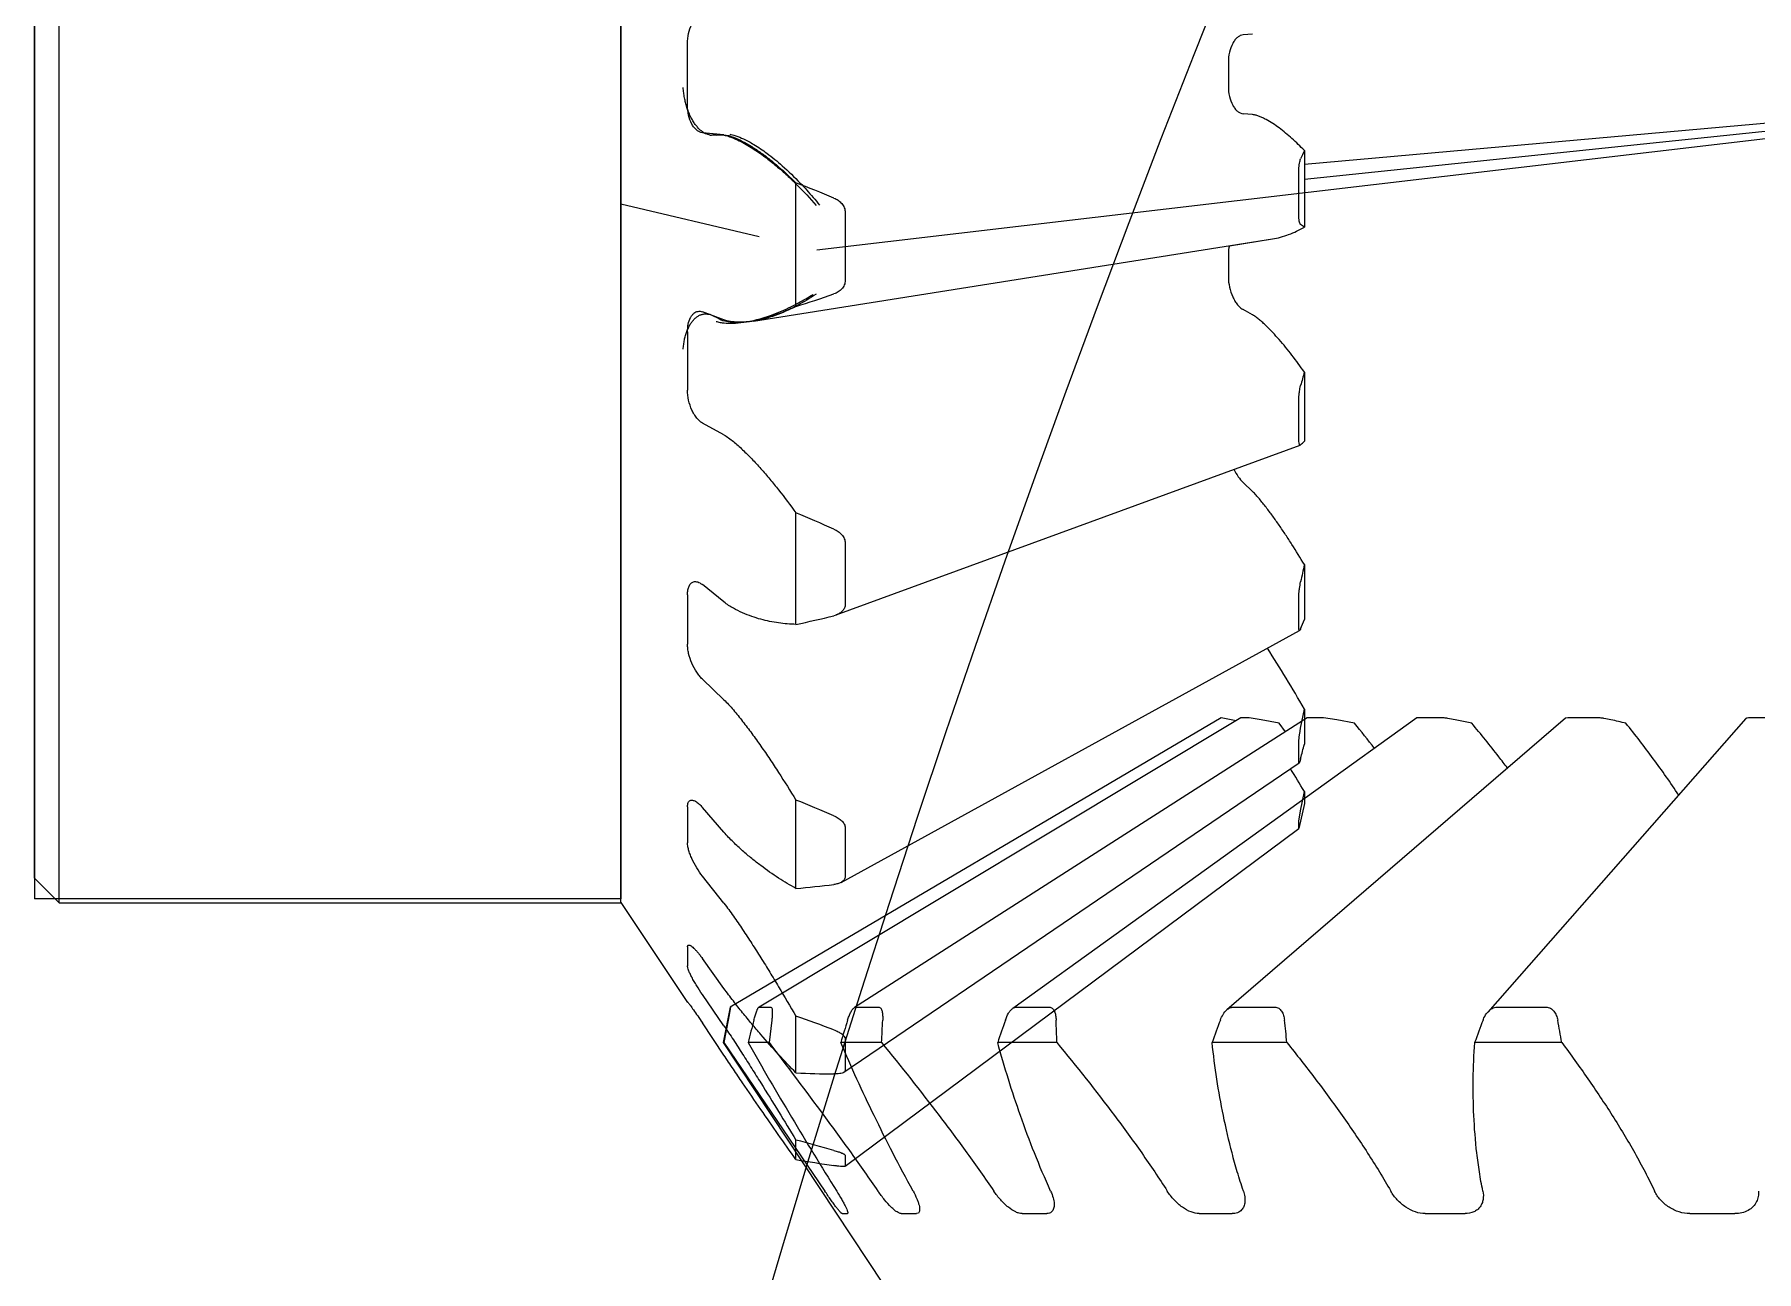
# Model space of a CAD drawing. Header units: inches. Extents: x -164 to 250, y -285 to 80.
# Drawn here: x 110.124 to 111.761, y 33.261 to 34.436 of the extents above; entities that cross this region are included whole.
import ezdxf

# ---------------------------------------------------------------- set-up
doc = ezdxf.new("R2010")
doc.units = ezdxf.units.IN
doc.header["$MEASUREMENT"] = 0
for name, color, linetype in [('LAY0001', 7, 'Continuous'), ('LAYER_CURVE', 7, 'Continuous'), ('LAYER_CUT_FEAT', 7, 'Continuous'), ('LAYER_FEATURE', 7, 'Continuous')]:
    doc.layers.add(name, color=color, linetype=linetype)

msp = doc.modelspace()

# ---------------------------------------------------------------- linework, layer by layer
at = {"color": 7, "linetype": 'Continuous'}
for p, q in [((110.74476, 34.36935), (110.74476, 34.42758)), ((111.28193, 34.43677), (111.27291, 34.43594)), ((111.25884, 34.40983), (111.25884, 34.3871)), ((111.28193, 34.36016), (111.27291, 34.36099)), ((110.77937, 34.34105), (110.75891, 34.34294)), ((111.25884, 34.22749), (111.25884, 34.20587)), ((111.25978, 34.23555), (111.30072, 34.24202)), ((110.77937, 34.16506), (110.75891, 34.17273)), ((111.28193, 34.16988), (111.27291, 34.17484)), ((110.74476, 34.15379), (110.74476, 34.0984)), ((110.77937, 34.05585), (110.75891, 34.06711)), ((110.88608, 33.88467), (111.32722, 34.04618)), ((111.28193, 34.00197), (111.27291, 34.01059)), ((110.74476, 33.90395), (110.74476, 33.85683)), ((110.77937, 33.89708), (110.75891, 33.91356)), ((110.89073, 33.63058), (111.32651, 33.86983)), ((110.77937, 33.80419), (110.75891, 33.82371)), ((111.25194, 33.78697), (110.78535, 33.51198)), ((111.27077, 33.78696), (110.81283, 33.51203)), ((111.33368, 33.7869), (110.90335, 33.51153)), ((111.43802, 33.78679), (111.05389, 33.51081)), ((111.57914, 33.7866), (111.25753, 33.50954)), ((111.75078, 33.78626), (111.50536, 33.5073)), ((111.31314, 33.77377), (111.30699, 33.78182)), ((110.8934, 33.45021), (111.3261, 33.74413)), ((110.74476, 33.70251), (110.74476, 33.66828)), ((110.77937, 33.67819), (110.75891, 33.70186)), ((110.89472, 33.36085), (111.32592, 33.68165)), ((110.77937, 33.61069), (110.75891, 33.63658)), ((110.74476, 33.5692), (110.74476, 33.5512)), ((110.77937, 33.5298), (110.75891, 33.55834)), ((110.77937, 33.49431), (110.75891, 33.52402)), ((110.74476, 33.51706), (110.74477, 33.51708)), ((110.74476, 33.51706), (110.74476, 33.51658)), ((110.74477, 33.51708), (110.74533, 33.51647)), ((110.78535, 33.51198), (110.77855, 33.47839)), ((110.78559, 33.51197), (110.78342, 33.49968)), ((110.78535, 33.51198), (110.78559, 33.51197)), ((110.81257, 33.51188), (110.81286, 33.51197)), ((110.81286, 33.51197), (110.82404, 33.51197)), ((110.90335, 33.51153), (110.90467, 33.51197)), ((110.90467, 33.51197), (110.92653, 33.51197)), ((111.05699, 33.51197), (111.08859, 33.51197)), ((111.26317, 33.51197), (111.30313, 33.51197)), ((111.51421, 33.51197), (111.56077, 33.51197)), ((110.77937, 33.46644), (110.75891, 33.49707)), ((110.78342, 33.49968), (110.7793, 33.47839)), ((110.82485, 33.49968), (110.82224, 33.47839)), ((110.77855, 33.47839), (111.00382, 33.13862)), ((110.7793, 33.47839), (110.77855, 33.47839)), ((110.7793, 33.47839), (110.87524, 33.33727)), ((110.82224, 33.47839), (110.80236, 33.47839)), ((110.9293, 33.47839), (110.89041, 33.47839)), ((111.0958, 33.47839), (111.03961, 33.47839)), ((111.31446, 33.47839), (111.24342, 33.47839)), ((111.57574, 33.47839), (111.49295, 33.47839)), ((110.89179, 33.31578), (110.89669, 33.31578)), ((110.89692, 33.31586), (110.89669, 33.31578)), ((110.94797, 33.31578), (110.96246, 33.31578)), ((110.96419, 33.31635), (110.96246, 33.31578)), ((111.06277, 33.31578), (111.08622, 33.31578)), ((111.23119, 33.31578), (111.26257, 33.31578)), ((111.44585, 33.31578), (111.48379, 33.31578)), ((111.69738, 33.31578), (111.74022, 33.31578))]:
    msp.add_line(p, q, dxfattribs=at)
msp.add_circle((124.25513, 29.28373), 14)
for centre, radius, start, end in [((109.8109, 32.50416), 2.02249, 38.31052, 39.17738), ((116.68336, 31.98694), 6.06717, 165.562015, 165.769528), ((114.43908, 32.40207), 3.7083, 162.78332, 163.12737), ((106.43137, 33.69876), 4.50332, 357.19515, 357.46632), ((113.69108, 32.57757), 2.80032, 160.77446, 161.23514), ((108.2194, 33.3986), 2.87751, 1.58892, 2.01305), ((113.43838, 32.68527), 2.33386, 159.57658, 160.1333), ((109.09613, 33.24928), 2.23014, 5.89656, 6.44672), ((113.42626, 32.7686), 2.05949, 159.20757, 159.83981), ((109.67809, 33.14762), 1.92626, 9.88771, 10.53116), ((114.00354, 35.29255), 3.6795, 209.54095, 212.09995)]:
    msp.add_arc(centre, radius, start, end, dxfattribs=at)
for points, knots in [([(110.74476, 34.42758), (110.74476, 34.43086), (110.74543, 34.43714), (110.74794, 34.4444), (110.75089, 34.44903), (110.75333, 34.45162), (110.75601, 34.45336), (110.75797, 34.45391), (110.75891, 34.45399)], [0, 0, 0, 0, 0.3050809, 0.583392, 0.7056644, 0.8147802, 0.9117238, 1, 1, 1, 1]), ([(111.27291, 34.43594), (111.27197, 34.43585), (111.27003, 34.43532), (111.26737, 34.4336), (111.26495, 34.43105), (111.26201, 34.42647), (111.25951, 34.4193), (111.25884, 34.41308), (111.25884, 34.40983)], [0, 0, 0, 0, 0.0884545, 0.1854835, 0.2945615, 0.4166936, 0.694673, 1, 1, 1, 1]), ([(111.25884, 34.3871), (111.25884, 34.38385), (111.25951, 34.37763), (111.26201, 34.37046), (111.26495, 34.36588), (111.26737, 34.36333), (111.27003, 34.36161), (111.27197, 34.36108), (111.27291, 34.36099)], [0, 0, 0, 0, 0.3053244, 0.5833038, 0.7054367, 0.8145156, 0.9115452, 1, 1, 1, 1]), ([(110.75891, 34.34294), (110.75797, 34.34302), (110.75601, 34.34357), (110.75333, 34.34531), (110.75089, 34.3479), (110.74794, 34.35253), (110.74543, 34.35979), (110.74476, 34.36607), (110.74476, 34.36935)], [0, 0, 0, 0, 0.0882759, 0.1852189, 0.2943338, 0.4166055, 0.6949161, 1, 1, 1, 1]), ([(111.25975, 34.23558), (111.2596, 34.23495), (111.25905, 34.23229), (111.25884, 34.22956), (111.25884, 34.22749)], [0, 0, 0, 0, 0.2374407, 1, 1, 1, 1]), ([(111.25884, 34.20587), (111.25884, 34.20264), (111.25961, 34.19616), (111.26212, 34.18851), (111.26499, 34.18304), (111.26739, 34.17958), (111.26999, 34.1768), (111.27193, 34.17538), (111.27291, 34.17484)], [0, 0, 0, 0, 0.2740191, 0.5491044, 0.6783313, 0.7977811, 0.905304, 1, 1, 1, 1]), ([(110.74476, 34.15379), (110.74476, 34.15626), (110.74516, 34.16087), (110.74686, 34.16622), (110.74893, 34.16955), (110.75068, 34.1714), (110.75265, 34.17269), (110.75411, 34.17312), (110.75483, 34.17322)], [0, 0, 0, 0, 0.3139228, 0.5856755, 0.703532, 0.8099352, 0.9073684, 1, 1, 1, 1]), ([(110.75483, 34.17322), (110.7555, 34.17332), (110.7569, 34.17333), (110.75825, 34.17298), (110.75891, 34.17273)], [0, 0, 0, 0, 0.4872245, 1, 1, 1, 1]), ([(110.75891, 34.06711), (110.75793, 34.06765), (110.75597, 34.06908), (110.75335, 34.07189), (110.75094, 34.07539), (110.74805, 34.08092), (110.74554, 34.08863), (110.74476, 34.09516), (110.74476, 34.0984)], [0, 0, 0, 0, 0.0947082, 0.2023414, 0.3219751, 0.4514086, 0.7266812, 1, 1, 1, 1]), ([(111.26417, 34.02309), (111.26536, 34.02065), (111.26793, 34.01622), (111.27118, 34.01224), (111.27291, 34.01059)], [0, 0, 0, 0, 0.5319063, 1, 1, 1, 1]), ([(110.74476, 33.90395), (110.74476, 33.90546), (110.74496, 33.90826), (110.74601, 33.912), (110.74757, 33.91442), (110.74915, 33.91566), (110.75001, 33.91604), (110.75045, 33.91618)], [0, 0, 0, 0, 0.3164288, 0.5836706, 0.8050869, 0.9042073, 1, 1, 1, 1]), ([(110.75045, 33.91618), (110.75107, 33.91637), (110.75244, 33.91653), (110.75458, 33.91613), (110.75679, 33.91512), (110.7582, 33.91413), (110.75891, 33.91356)], [0, 0, 0, 0, 0.2108558, 0.4412824, 0.7025416, 1, 1, 1, 1]), ([(110.75891, 33.82371), (110.75793, 33.82465), (110.75601, 33.82677), (110.75244, 33.83171), (110.74868, 33.83882), (110.7461, 33.84646), (110.74497, 33.85254), (110.74476, 33.85545), (110.74476, 33.85683)], [0, 0, 0, 0, 0.1104629, 0.2323733, 0.4968259, 0.7629256, 0.886839, 1, 1, 1, 1]), ([(111.52413, 33.73921), (111.52139, 33.74281), (111.51032, 33.75719), (111.49893, 33.77132), (111.49024, 33.78182)], [0, 0, 0, 0, 0.2495491, 1, 1, 1, 1]), ([(111.68685, 33.71358), (111.67917, 33.72532), (111.66291, 33.74843), (111.6456, 33.77075), (111.63669, 33.78182)], [0, 0, 0, 0, 0.4968515, 1, 1, 1, 1]), ([(110.74476, 33.70251), (110.74476, 33.70323), (110.74484, 33.70457), (110.7453, 33.70636), (110.7461, 33.70773), (110.74689, 33.70832), (110.7473, 33.7085)], [0, 0, 0, 0, 0.3176373, 0.5823623, 0.8031543, 1, 1, 1, 1]), ([(110.7473, 33.7085), (110.74763, 33.70864), (110.74839, 33.70883), (110.74964, 33.70874), (110.751, 33.70833), (110.75308, 33.7073), (110.75584, 33.70518), (110.75786, 33.70307), (110.75891, 33.70186)], [0, 0, 0, 0, 0.0775827, 0.1637321, 0.2631562, 0.3783462, 0.6581737, 1, 1, 1, 1]), ([(110.75891, 33.63658), (110.75695, 33.63907), (110.75331, 33.64443), (110.74955, 33.65154), (110.74716, 33.65733), (110.74584, 33.66134), (110.745, 33.66496), (110.74476, 33.66724), (110.74476, 33.66828)], [0, 0, 0, 0, 0.2707536, 0.5514719, 0.683865, 0.8050379, 0.9113076, 1, 1, 1, 1]), ([(110.74476, 33.5692), (110.74476, 33.5694), (110.74478, 33.56978), (110.7449, 33.57028), (110.74512, 33.57067), (110.74533, 33.57085), (110.74544, 33.57091)], [0, 0, 0, 0, 0.3177936, 0.5811232, 0.8015421, 1, 1, 1, 1]), ([(110.74544, 33.57091), (110.74569, 33.57104), (110.74621, 33.57106), (110.74688, 33.57086), (110.74778, 33.57044), (110.74906, 33.56957), (110.75073, 33.56812), (110.7526, 33.56622), (110.75464, 33.56392), (110.75677, 33.56126), (110.75819, 33.55935), (110.75891, 33.55834)], [0, 0, 0, 0, 0.0451174, 0.0748492, 0.1106536, 0.2017235, 0.3188496, 0.4603423, 0.6234454, 0.8046657, 1, 1, 1, 1]), ([(110.75891, 33.52402), (110.75704, 33.52674), (110.75437, 33.53086), (110.75111, 33.53636), (110.74898, 33.54022), (110.74722, 33.54373), (110.7459, 33.54675), (110.74514, 33.54893), (110.74483, 33.55035), (110.74476, 33.55094), (110.74476, 33.5512)], [0, 0, 0, 0, 0.3212998, 0.4769908, 0.6217791, 0.7504473, 0.8584543, 0.9422564, 0.9744124, 1, 1, 1, 1]), ([(110.74533, 33.51647), (110.74601, 33.51563), (110.74772, 33.51329), (110.75077, 33.50902), (110.75464, 33.50342), (110.75744, 33.49927), (110.75891, 33.49707)], [0, 0, 0, 0, 0.1376615, 0.366645, 0.663949, 1, 1, 1, 1]), ([(110.8078, 33.49968), (110.80817, 33.50109), (110.8089, 33.50375), (110.80993, 33.5069), (110.81079, 33.50907), (110.81138, 33.51034), (110.81194, 33.51127), (110.81235, 33.51175), (110.81257, 33.51188)], [0, 0, 0, 0, 0.330177, 0.626007, 0.7530245, 0.8602393, 0.9434903, 1, 1, 1, 1]), ([(110.82404, 33.51197), (110.82451, 33.51197), (110.82502, 33.51089), (110.82522, 33.5096), (110.82536, 33.508), (110.82536, 33.50618), (110.82525, 33.50337), (110.82503, 33.50118), (110.82485, 33.49968)], [0, 0, 0, 0, 0.1099512, 0.2087092, 0.3338046, 0.4801196, 0.6423768, 1, 1, 1, 1]), ([(110.89694, 33.49968), (110.89734, 33.50097), (110.89819, 33.50344), (110.89969, 33.50683), (110.90131, 33.50959), (110.90264, 33.51107), (110.90335, 33.51153)], [0, 0, 0, 0, 0.2969283, 0.5733754, 0.8140207, 1, 1, 1, 1]), ([(110.92653, 33.51197), (110.92688, 33.51197), (110.92763, 33.51175), (110.92851, 33.51088), (110.92919, 33.50962), (110.92971, 33.50804), (110.93006, 33.50619), (110.93035, 33.50338), (110.93036, 33.50118), (110.93029, 33.49968)], [0, 0, 0, 0, 0.0758811, 0.1610638, 0.2637292, 0.3848849, 0.52221, 0.6722827, 1, 1, 1, 1]), ([(111.04693, 33.49968), (111.04772, 33.50192), (111.04912, 33.50513), (111.05163, 33.50879), (111.05311, 33.51025), (111.05389, 33.51081)], [0, 0, 0, 0, 0.5366589, 0.7822131, 1, 1, 1, 1]), ([(111.05389, 33.51081), (111.05414, 33.51099), (111.05507, 33.51159), (111.05618, 33.51197), (111.05699, 33.51197)], [0, 0, 0, 0, 0.2753702, 1, 1, 1, 1]), ([(111.08859, 33.51197), (111.08909, 33.51197), (111.0901, 33.51178), (111.09145, 33.51094), (111.09257, 33.50967), (111.09382, 33.50746), (111.09478, 33.50407), (111.09508, 33.50119), (111.09513, 33.49968)], [0, 0, 0, 0, 0.0981917, 0.1992667, 0.3090225, 0.4296339, 0.7001444, 1, 1, 1, 1]), ([(111.25123, 33.49968), (111.25194, 33.50158), (111.25363, 33.50514), (111.25609, 33.50829), (111.25753, 33.50954)], [0, 0, 0, 0, 0.5148626, 1, 1, 1, 1]), ([(111.25753, 33.50954), (111.25836, 33.51025), (111.2601, 33.51144), (111.26219, 33.51197), (111.26317, 33.51197)], [0, 0, 0, 0, 0.5257153, 1, 1, 1, 1]), ([(111.30313, 33.51197), (111.30375, 33.51197), (111.30501, 33.51178), (111.30734, 33.51068), (111.3097, 33.50811), (111.3114, 33.50414), (111.31199, 33.50121), (111.31216, 33.49968)], [0, 0, 0, 0, 0.1128245, 0.2257136, 0.4624774, 0.7220351, 1, 1, 1, 1]), ([(111.5009, 33.49968), (111.50116, 33.50038), (111.50232, 33.50309), (111.50391, 33.50565), (111.50536, 33.5073)], [0, 0, 0, 0, 0.2523242, 1, 1, 1, 1]), ([(111.50536, 33.5073), (111.50653, 33.50863), (111.50915, 33.51091), (111.51257, 33.51197), (111.51421, 33.51197)], [0, 0, 0, 0, 0.5184921, 1, 1, 1, 1]), ([(111.56077, 33.51197), (111.5622, 33.51197), (111.56513, 33.51119), (111.56851, 33.50821), (111.57076, 33.50421), (111.57162, 33.50122), (111.57191, 33.49968)], [0, 0, 0, 0, 0.2403487, 0.4837675, 0.7371177, 1, 1, 1, 1]), ([(110.82224, 33.47839), (110.83976, 33.45537), (110.86597, 33.42053), (110.90035, 33.3734), (110.91735, 33.3494), (110.92574, 33.33727)], [0, 0, 0, 0, 0.4959294, 0.7472022, 1, 1, 1, 1]), ([(110.95917, 33.33727), (110.95255, 33.34922), (110.93992, 33.37297), (110.91652, 33.4198), (110.90044, 33.45501), (110.89041, 33.47839)], [0, 0, 0, 0, 0.2608639, 0.5139417, 1, 1, 1, 1]), ([(110.9293, 33.47839), (110.94784, 33.45551), (110.97527, 33.42081), (111.01051, 33.37355), (111.02757, 33.34947), (111.03584, 33.33727)], [0, 0, 0, 0, 0.4995609, 0.7500855, 1, 1, 1, 1]), ([(111.08993, 33.33727), (111.08449, 33.34918), (111.07448, 33.37291), (111.05697, 33.41973), (111.04599, 33.455), (111.03961, 33.47839)], [0, 0, 0, 0, 0.2618551, 0.5149756, 1, 1, 1, 1]), ([(111.0958, 33.47839), (111.11455, 33.45564), (111.14201, 33.42106), (111.17233, 33.37952), (111.18887, 33.3555), (111.19684, 33.34338), (111.20072, 33.33727)], [0, 0, 0, 0, 0.502765, 0.7525882, 0.876712, 1, 1, 1, 1]), ([(111.27311, 33.33727), (111.27107, 33.34328), (111.2673, 33.35528), (111.26066, 33.37911), (111.25123, 33.41986), (111.24587, 33.4551), (111.24342, 33.47839)], [0, 0, 0, 0, 0.1317419, 0.2610558, 0.5136991, 1, 1, 1, 1]), ([(111.31446, 33.47839), (111.32358, 33.46703), (111.34147, 33.44415), (111.36717, 33.40923), (111.38737, 33.37957), (111.40254, 33.35553), (111.40973, 33.34339), (111.41318, 33.33727)], [0, 0, 0, 0, 0.2535512, 0.5052893, 0.7545045, 0.8778418, 1, 1, 1, 1]), ([(111.5007, 33.33727), (111.49946, 33.34329), (111.49734, 33.35531), (111.49412, 33.37918), (111.49089, 33.42017), (111.4914, 33.4553), (111.49295, 33.47839)], [0, 0, 0, 0, 0.1301017, 0.2582421, 0.509929, 1, 1, 1, 1]), ([(111.57574, 33.47839), (111.58419, 33.46705), (111.60067, 33.44421), (111.62395, 33.40928), (111.64187, 33.3796), (111.65498, 33.35554), (111.66106, 33.34339), (111.66393, 33.33727)], [0, 0, 0, 0, 0.2546893, 0.5067432, 0.7555276, 0.8784146, 1, 1, 1, 1]), ([(110.89179, 33.31578), (110.89168, 33.31578), (110.89142, 33.31591), (110.891, 33.31622), (110.89046, 33.31672), (110.88949, 33.31774), (110.88802, 33.31948), (110.88599, 33.32207), (110.88362, 33.32526), (110.88099, 33.32893), (110.87816, 33.33299), (110.87623, 33.33582), (110.87524, 33.33727)], [0, 0, 0, 0, 0.0116139, 0.0306639, 0.0577018, 0.0927461, 0.1860496, 0.3080783, 0.4552176, 0.6230337, 0.8064659, 1, 1, 1, 1]), ([(110.88655, 33.33727), (110.88821, 33.33463), (110.89053, 33.3308), (110.89325, 33.32585), (110.89483, 33.32274), (110.89602, 33.32015), (110.89671, 33.31835), (110.89702, 33.31719), (110.89713, 33.31653), (110.89711, 33.316), (110.89692, 33.31586)], [0, 0, 0, 0, 0.3888884, 0.5580068, 0.7040866, 0.8233089, 0.9127328, 0.9457258, 0.9708845, 1, 1, 1, 1]), ([(110.94797, 33.31578), (110.94735, 33.31578), (110.9459, 33.31619), (110.94367, 33.31743), (110.94109, 33.31939), (110.93703, 33.3231), (110.93173, 33.32905), (110.92775, 33.33437), (110.92574, 33.33727)], [0, 0, 0, 0, 0.059083, 0.1397214, 0.2427723, 0.3666119, 0.6639673, 1, 1, 1, 1]), ([(110.95917, 33.33727), (110.96048, 33.33491), (110.96222, 33.33144), (110.96398, 33.32686), (110.96486, 33.32391), (110.96534, 33.32133), (110.96546, 33.31881), (110.96495, 33.31697), (110.96419, 33.31635)], [0, 0, 0, 0, 0.3615517, 0.5190114, 0.6571059, 0.7739182, 0.8687411, 1, 1, 1, 1]), ([(111.06277, 33.31578), (111.06182, 33.31578), (111.05974, 33.31612), (111.05517, 33.3179), (111.0491, 33.32205), (111.04212, 33.32884), (111.03784, 33.33431), (111.03584, 33.33727)], [0, 0, 0, 0, 0.0807004, 0.1766919, 0.4135958, 0.6969028, 1, 1, 1, 1]), ([(111.08993, 33.33727), (111.09088, 33.3352), (111.09238, 33.33125), (111.09333, 33.32627), (111.09327, 33.32279), (111.09286, 33.32062), (111.09208, 33.31879), (111.09128, 33.3178), (111.09084, 33.3174)], [0, 0, 0, 0, 0.3258722, 0.601311, 0.7183855, 0.8221677, 0.91476, 1, 1, 1, 1]), ([(111.23119, 33.31578), (111.22857, 33.31578), (111.22281, 33.31718), (111.2147, 33.32182), (111.20701, 33.32865), (111.20263, 33.33426), (111.20072, 33.33727)], [0, 0, 0, 0, 0.2041277, 0.4495117, 0.7221036, 1, 1, 1, 1]), ([(111.27311, 33.33727), (111.2737, 33.33551), (111.27457, 33.33209), (111.2748, 33.32707), (111.27385, 33.32267), (111.27235, 33.32024), (111.27144, 33.31927)], [0, 0, 0, 0, 0.2950135, 0.5576537, 0.7895883, 1, 1, 1, 1]), ([(111.44585, 33.31578), (111.44279, 33.31578), (111.4363, 33.31705), (111.42726, 33.32165), (111.41919, 33.32849), (111.4149, 33.33422), (111.41318, 33.33727)], [0, 0, 0, 0, 0.2260839, 0.4777444, 0.7415309, 1, 1, 1, 1]), ([(111.5007, 33.33727), (111.50125, 33.33461), (111.50145, 33.33052), (111.50006, 33.32551), (111.49886, 33.32333), (111.49815, 33.32236)], [0, 0, 0, 0, 0.5253336, 0.7671592, 1, 1, 1, 1]), ([(111.69738, 33.31578), (111.694, 33.31578), (111.68704, 33.31695), (111.67746, 33.32151), (111.66935, 33.32837), (111.66537, 33.33421), (111.66393, 33.33727)], [0, 0, 0, 0, 0.2434115, 0.499466, 0.7558917, 1, 1, 1, 1]), ([(111.76088, 33.32725), (111.76004, 33.32551), (111.75774, 33.32222), (111.75284, 33.31852), (111.74683, 33.31626), (111.74246, 33.31578), (111.74022, 33.31578)], [0, 0, 0, 0, 0.2342597, 0.4751599, 0.7294017, 1, 1, 1, 1]), ([(111.76276, 33.33727), (111.76288, 33.33554), (111.7627, 33.33207), (111.76162, 33.32877), (111.76088, 33.32725)], [0, 0, 0, 0, 0.5082674, 1, 1, 1, 1]), ([(111.09084, 33.3174), (111.09026, 33.31687), (111.08877, 33.31601), (111.08709, 33.31578), (111.08622, 33.31578)], [0, 0, 0, 0, 0.4771008, 1, 1, 1, 1]), ([(111.27144, 33.31927), (111.27039, 33.31813), (111.26757, 33.31627), (111.26427, 33.31578), (111.26257, 33.31578)], [0, 0, 0, 0, 0.4765976, 1, 1, 1, 1]), ([(111.49815, 33.32236), (111.4974, 33.32131), (111.49558, 33.3194), (111.4909, 33.31654), (111.48663, 33.31578), (111.48379, 33.31578)], [0, 0, 0, 0, 0.2362473, 0.4778087, 1, 1, 1, 1])]:
    msp.add_open_spline(points, degree=3, knots=knots, dxfattribs=at)
at = {"layer": 'LAY0001', "color": 7, "linetype": 'Continuous'}
for p, q in [((110.12403, 35.18193), (110.12403, 33.615)), ((110.68151, 35.18193), (110.68151, 33.615))]:
    msp.add_line(p, q, dxfattribs=at)
at = {"layer": 'LAY0001', "color": 6, "linetype": 'Continuous'}
msp.add_line((110.68151, 33.615), (110.12403, 33.615), dxfattribs=at)
at = {"layer": 'LAYER_CURVE', "color": 40, "linetype": 'Continuous'}
for p, q in [((110.8676, 34.23168), (112.28939, 34.39847)), ((112.28939, 34.39847), (111.33106, 34.31287)), ((112.28939, 34.39847), (111.33106, 34.29852)), ((110.68151, 34.27535), (110.81301, 34.24449))]:
    msp.add_line(p, q, dxfattribs=at)
at = {"layer": 'LAYER_CURVE', "color": 4, "linetype": 'Continuous'}
for p, q in [((110.78015, 34.16387), (110.77848, 34.16435)), ((110.80753, 34.164), (110.8068, 34.16387))]:
    msp.add_line(p, q, dxfattribs=at)
at = {"layer": 'LAYER_CURVE', "color": 40, "linetype": 'Continuous'}
msp.add_arc((110.77979, 34.28688), 0.12542, 282.09385, 283.28308, dxfattribs=at)
at = {"layer": 'LAYER_CURVE', "color": 4, "linetype": 'Continuous'}
for points, knots in [([(110.77188, 34.34064), (110.771, 34.34061), (110.76968, 34.34053), (110.76793, 34.34053), (110.76662, 34.34029), (110.76528, 34.34094), (110.76396, 34.34133), (110.76263, 34.34185), (110.76129, 34.34213), (110.76002, 34.34325), (110.75873, 34.34413), (110.75746, 34.34513), (110.75614, 34.34591), (110.75501, 34.34746), (110.75381, 34.34879), (110.75266, 34.35023), (110.75143, 34.35146), (110.75045, 34.35341), (110.74939, 34.35516), (110.74839, 34.357), (110.74727, 34.35869), (110.74654, 34.36086), (110.7457, 34.3629), (110.74492, 34.365), (110.74402, 34.36699), (110.74354, 34.36935), (110.74294, 34.3716), (110.74241, 34.37389), (110.74174, 34.37612), (110.74153, 34.37858), (110.7411, 34.38178), (110.7408, 34.3842), (110.7406, 34.38581)], [0, 0, 0, 0, 0.0625, 0.09375, 0.125, 0.15625, 0.1875, 0.21875, 0.25, 0.28125, 0.3125, 0.34375, 0.375, 0.40625, 0.4375, 0.46875, 0.5, 0.53125, 0.5625, 0.59375, 0.625, 0.65625, 0.6875, 0.71875, 0.75, 0.78125, 0.8125, 0.84375, 0.875, 0.90625, 0.9375, 1, 1, 1, 1]), ([(110.77188, 34.34064), (110.77406, 34.34115), (110.77904, 34.34117), (110.78646, 34.33872), (110.79383, 34.33549), (110.80049, 34.33192), (110.80864, 34.32697), (110.8182, 34.32033), (110.82904, 34.31171), (110.83923, 34.30273), (110.852, 34.29051), (110.86122, 34.28069), (110.86721, 34.27393)], [0, 0, 0, 0, 0.0665289, 0.1502562, 0.2225416, 0.2894909, 0.3530095, 0.4729191, 0.5860508, 0.694395, 0.7986386, 1, 1, 1, 1]), ([(110.86721, 34.18962), (110.86122, 34.18568), (110.852, 34.18018), (110.83923, 34.17395), (110.82904, 34.16976), (110.81844, 34.1663), (110.81117, 34.16464), (110.80753, 34.164)], [0, 0, 0, 0, 0.3148572, 0.4778569, 0.6472683, 0.8241659, 1, 1, 1, 1]), ([(110.7406, 34.13716), (110.7408, 34.13865), (110.74109, 34.1409), (110.74152, 34.14386), (110.74171, 34.14618), (110.74238, 34.14811), (110.74291, 34.15016), (110.74351, 34.15213), (110.74398, 34.15426), (110.74488, 34.15584), (110.74566, 34.15758), (110.74649, 34.15923), (110.74722, 34.16107), (110.74831, 34.16222), (110.7493, 34.16357), (110.75033, 34.16482), (110.75128, 34.16629), (110.75254, 34.16698), (110.75371, 34.16789), (110.75492, 34.16869), (110.75608, 34.16974), (110.75739, 34.1699), (110.75866, 34.17031), (110.75995, 34.17059), (110.76121, 34.17113), (110.76256, 34.17078), (110.76388, 34.17068), (110.76521, 34.17046), (110.76654, 34.17049), (110.76787, 34.16963), (110.76965, 34.1688), (110.77099, 34.1681), (110.77188, 34.16765)], [0, 0, 0, 0, 0.0625, 0.09375, 0.125, 0.15625, 0.1875, 0.21875, 0.25, 0.28125, 0.3125, 0.34375, 0.375, 0.40625, 0.4375, 0.46875, 0.5, 0.53125, 0.5625, 0.59375, 0.625, 0.65625, 0.6875, 0.71875, 0.75, 0.78125, 0.8125, 0.84375, 0.875, 0.90625, 0.9375, 1, 1, 1, 1]), ([(110.8068, 34.16387), (110.80474, 34.16353), (110.80049, 34.16295), (110.79383, 34.1625), (110.78702, 34.16271), (110.78238, 34.1633), (110.78015, 34.16387)], [0, 0, 0, 0, 0.2354852, 0.4836891, 0.7516755, 1, 1, 1, 1])]:
    msp.add_open_spline(points, degree=3, knots=knots, dxfattribs=at)
at = {"layer": 'LAYER_CURVE', "color": 40, "linetype": 'Continuous'}
for points, knots in [([(110.78495, 34.34152), (110.78546, 34.34144), (110.78761, 34.34107), (110.79205, 34.33968), (110.79934, 34.33664), (110.80923, 34.33119), (110.82165, 34.32273), (110.83636, 34.31061), (110.85089, 34.29643), (110.8622, 34.28393), (110.86828, 34.27671), (110.8703, 34.27425)], [0, 0, 0, 0, 0.0095069, 0.0419735, 0.1029653, 0.1975742, 0.3305823, 0.5063707, 0.7288617, 0.9096206, 1, 1, 1, 1]), ([(110.8086, 34.16482), (110.81415, 34.16613), (110.82611, 34.16983), (110.84218, 34.17682), (110.8549, 34.18369), (110.8618, 34.18786), (110.86411, 34.1893)], [0, 0, 0, 0, 0.262599, 0.5949639, 0.864988, 1, 1, 1, 1]), ([(110.772, 34.16368), (110.7725, 34.16351), (110.77463, 34.16289), (110.77912, 34.16218), (110.78661, 34.16175), (110.79599, 34.16239), (110.80265, 34.16352), (110.80606, 34.16425)], [0, 0, 0, 0, 0.0312746, 0.1380794, 0.3387233, 0.6499566, 1, 1, 1, 1])]:
    msp.add_open_spline(points, degree=3, knots=knots, dxfattribs=at)
at = {"layer": 'LAYER_CURVE', "color": 4, "linetype": 'Continuous'}
msp.add_open_spline([(110.77848, 34.16435), (110.77627, 34.16507), (110.77406, 34.16611), (110.77188, 34.16765)], degree=3, dxfattribs=at)
at = {"layer": 'LAYER_CUT_FEAT', "color": 7, "linetype": 'Continuous'}
for p, q in [((111.33106, 34.32606), (111.33106, 34.2532)), ((110.84781, 34.17794), (110.84781, 34.29525)), ((111.32591, 34.2632), (111.32591, 34.3078)), ((110.89468, 34.26722), (110.89468, 34.20266)), ((111.33106, 34.2532), (111.32755, 34.25566)), ((111.33106, 34.11548), (111.33106, 34.04975)), ((111.32591, 34.05052), (111.32591, 34.09075)), ((111.32755, 34.04639), (111.32722, 34.04618)), ((110.84781, 33.87579), (110.84781, 33.98161)), ((110.89468, 33.95302), (110.89468, 33.89479)), ((111.33106, 33.9326), (111.33106, 33.88044)), ((111.32591, 33.87189), (111.32591, 33.90382)), ((110.88608, 33.88466), (110.88391, 33.884)), ((111.25208, 33.78697), (111.25194, 33.78697)), ((111.26165, 33.7851), (111.25208, 33.78697)), ((111.26618, 33.7842), (111.26165, 33.7851)), ((111.2709, 33.78697), (111.27077, 33.78696)), ((111.27861, 33.78697), (111.2709, 33.78697)), ((111.28993, 33.7851), (111.27861, 33.78697)), ((111.30699, 33.78182), (111.28993, 33.7851)), ((111.32755, 33.77703), (111.33106, 33.79532)), ((111.33106, 33.79532), (111.33106, 33.76183)), ((111.33422, 33.78697), (111.33368, 33.7869)), ((111.3493, 33.78697), (111.33422, 33.78697)), ((111.36189, 33.7851), (111.3493, 33.78697)), ((111.37872, 33.78182), (111.36189, 33.7851)), ((111.43929, 33.78697), (111.43802, 33.78679)), ((111.46109, 33.78697), (111.43929, 33.78697)), ((111.49024, 33.78182), (111.47438, 33.7851)), ((111.58152, 33.78697), (111.57914, 33.7866)), ((111.60908, 33.78697), (111.58152, 33.78697)), ((111.78679, 33.78697), (111.75468, 33.78697)), ((111.32591, 33.74481), (111.32591, 33.7653)), ((110.84781, 33.6248), (110.84781, 33.70878)), ((111.32755, 33.69865), (111.33106, 33.71708)), ((111.33106, 33.70554), (111.32755, 33.68877)), ((111.33106, 33.71708), (111.33106, 33.70554)), ((111.32591, 33.68877), (111.32755, 33.69865)), ((111.32591, 33.68171), (111.32591, 33.68877)), ((111.32755, 33.68877), (111.32592, 33.68165)), ((110.89468, 33.68242), (110.89468, 33.63621)), ((111.32592, 33.68165), (111.32591, 33.68171)), ((110.84781, 33.44954), (110.84781, 33.50346)), ((110.89468, 33.48192), (110.89468, 33.45225)), ((110.84781, 33.36717), (110.84781, 33.38575)), ((110.89458, 33.36074), (110.89405, 33.36057)), ((110.89468, 33.36091), (110.89458, 33.36074)), ((110.89468, 33.37113), (110.89468, 33.36091))]:
    msp.add_line(p, q, dxfattribs=at)
for centre, radius, start, end in [((111.72948, 34.14726), 0.4367, 155.83105, 156.98091), ((110.52192, 33.42106), 0.93296, 67.16965, 69.55536), ((110.59504, 35.00904), 0.86869, 286.91637, 289.42305), ((112.99289, 33.65387), 1.72475, 164.47631, 164.91783), ((111.2769, 34.10281), 0.07582, 311.91835, 315.58878), ((110.43533, 32.96408), 1.09796, 65.88517, 67.93359), ((115.71178, 32.98438), 4.48217, 167.78659, 168.00039), ((110.67117, 34.73538), 0.87756, 281.61225, 284.03015), ((110.68536, 34.1314), 0.69276, 337.97343, 338.76039), ((109.98177, 26.65687), 7.31462, 76.923653, 77.03784), ((108.25479, 34.55603), 3.17713, 345.27317, 345.5241), ((107.62024, 31.47269), 4.33676, 31.16656, 31.4994), ((110.3361, 32.42252), 1.38431, 66.68856, 68.30624), ((110.76028, 34.63522), 1.01421, 274.95111, 277.00217), ((110.13483, 31.4755), 2.14964, 69.60631, 70.62971), ((110.90797, 34.92912), 1.48081, 267.67169, 269.06936), ((108.89026, 26.16038), 7.48585, 74.554433, 74.840951), ((111.44171, 36.99048), 3.67166, 260.6914, 261.26191)]:
    msp.add_arc(centre, radius, start, end, dxfattribs=at)
for points, knots in [([(111.33106, 34.32606), (111.32727, 34.33001), (111.32145, 34.3357), (111.31336, 34.3427), (111.30728, 34.34747), (111.30111, 34.35176), (111.29587, 34.35491), (111.29161, 34.35705), (111.28842, 34.35843), (111.28523, 34.35959), (111.28303, 34.36006), (111.28193, 34.36016)], [0, 0, 0, 0, 0.2712102, 0.4021296, 0.5296602, 0.6535786, 0.7736608, 0.8321034, 0.8894144, 0.9455446, 1, 1, 1, 1]), ([(110.77937, 34.34105), (110.78244, 34.34077), (110.78855, 34.33881), (110.79733, 34.33481), (110.80602, 34.32978), (110.81461, 34.32402), (110.82308, 34.31762), (110.83437, 34.30822), (110.8425, 34.30057), (110.84781, 34.29525)], [0, 0, 0, 0, 0.1110575, 0.2272508, 0.3476014, 0.4715996, 0.5990312, 0.7297016, 1, 1, 1, 1]), ([(111.32591, 34.3078), (111.32591, 34.3089), (111.326, 34.31097), (111.32637, 34.31382), (111.32688, 34.31614), (111.32731, 34.31747), (111.32755, 34.31803)], [0, 0, 0, 0, 0.3165429, 0.5975282, 0.8244229, 1, 1, 1, 1]), ([(110.88391, 34.28093), (110.88532, 34.28034), (110.88804, 34.27886), (110.89153, 34.27579), (110.89403, 34.27184), (110.89468, 34.26875), (110.89468, 34.26722)], [0, 0, 0, 0, 0.2494403, 0.4998981, 0.7505881, 1, 1, 1, 1]), ([(111.32755, 34.25566), (111.32729, 34.25586), (111.32682, 34.2566), (111.32633, 34.25814), (111.32598, 34.26042), (111.32591, 34.26219), (111.32591, 34.2632)], [0, 0, 0, 0, 0.1248113, 0.3224065, 0.6150422, 1, 1, 1, 1]), ([(111.30072, 34.24202), (111.30598, 34.24286), (111.31647, 34.24584), (111.32627, 34.25052), (111.33106, 34.2532)], [0, 0, 0, 0, 0.4924087, 1, 1, 1, 1]), ([(110.89468, 34.20266), (110.89468, 34.20117), (110.89404, 34.19816), (110.89153, 34.19438), (110.88802, 34.19156), (110.88532, 34.19028), (110.88391, 34.18979)], [0, 0, 0, 0, 0.2515607, 0.5008075, 0.7498928, 1, 1, 1, 1]), ([(110.84781, 34.17794), (110.8414, 34.17462), (110.82833, 34.16882), (110.81448, 34.16508), (110.80753, 34.16398)], [0, 0, 0, 0, 0.5062616, 1, 1, 1, 1]), ([(110.80753, 34.16398), (110.80523, 34.16362), (110.80176, 34.1632), (110.79711, 34.16291), (110.7936, 34.16287), (110.79006, 34.16302), (110.7865, 34.16333), (110.7829, 34.16393), (110.78054, 34.16462), (110.77937, 34.16506)], [0, 0, 0, 0, 0.2452333, 0.3681636, 0.4915991, 0.6158023, 0.7410563, 0.8683691, 1, 1, 1, 1]), ([(111.33106, 34.11548), (111.32725, 34.12091), (111.32142, 34.12887), (111.31335, 34.13908), (111.30727, 34.14632), (111.30111, 34.15315), (111.29587, 34.15851), (111.29162, 34.16248), (111.28843, 34.16524), (111.28527, 34.16778), (111.28306, 34.16926), (111.28193, 34.16988)], [0, 0, 0, 0, 0.2701765, 0.4015184, 0.5299325, 0.6549808, 0.7760972, 0.8348202, 0.8920886, 0.9476307, 1, 1, 1, 1]), ([(111.32591, 34.09075), (111.32591, 34.09183), (111.32602, 34.094), (111.3265, 34.09799), (111.32707, 34.10088), (111.32755, 34.10266)], [0, 0, 0, 0, 0.2690266, 0.5403808, 1, 1, 1, 1]), ([(110.77937, 34.05585), (110.78093, 34.05499), (110.784, 34.05297), (110.78995, 34.04825), (110.79737, 34.04166), (110.80602, 34.03297), (110.8146, 34.02365), (110.82307, 34.01378), (110.83433, 33.99986), (110.84247, 33.98901), (110.84781, 33.98161)], [0, 0, 0, 0, 0.0526298, 0.1083408, 0.2245435, 0.3457495, 0.4707851, 0.5990993, 0.7302828, 1, 1, 1, 1]), ([(111.32722, 34.04618), (111.32714, 34.04615), (111.32697, 34.04612), (111.3267, 34.04625), (111.32648, 34.04653), (111.32618, 34.04722), (111.32595, 34.04858), (111.32591, 34.04979), (111.32591, 34.05052)], [0, 0, 0, 0, 0.0511415, 0.1034375, 0.1708447, 0.2645058, 0.5562489, 1, 1, 1, 1]), ([(111.33106, 33.9326), (111.32722, 33.939), (111.32136, 33.94848), (111.31332, 33.96087), (111.30724, 33.96988), (111.30108, 33.9786), (111.29585, 33.98563), (111.29161, 33.99103), (111.28842, 33.9949), (111.28526, 33.99859), (111.28306, 34.0009), (111.28193, 34.00197)], [0, 0, 0, 0, 0.2630656, 0.3925333, 0.5202455, 0.6458031, 0.768665, 0.8287534, 0.8877157, 0.9452686, 1, 1, 1, 1]), ([(110.88391, 33.96622), (110.88532, 33.96559), (110.88801, 33.96409), (110.89149, 33.96109), (110.89399, 33.95736), (110.89468, 33.95444), (110.89468, 33.95302)], [0, 0, 0, 0, 0.2580143, 0.5135294, 0.7621776, 1, 1, 1, 1]), ([(111.32591, 33.90382), (111.32591, 33.90477), (111.32604, 33.90683), (111.32654, 33.91098), (111.32711, 33.91416), (111.32755, 33.91624)], [0, 0, 0, 0, 0.2286925, 0.4914527, 1, 1, 1, 1]), ([(110.84781, 33.87579), (110.8423, 33.87588), (110.83106, 33.87675), (110.81705, 33.87962), (110.80572, 33.8832), (110.79695, 33.88667), (110.78965, 33.89033), (110.78372, 33.89383), (110.78081, 33.89592), (110.77937, 33.89708)], [0, 0, 0, 0, 0.2269331, 0.4636868, 0.5875968, 0.7164734, 0.8523201, 0.9237867, 1, 1, 1, 1]), ([(110.89468, 33.89479), (110.89468, 33.89363), (110.8942, 33.89131), (110.89223, 33.88835), (110.88941, 33.88612), (110.88722, 33.88508), (110.88608, 33.88467)], [0, 0, 0, 0, 0.2448676, 0.4894502, 0.7405639, 1, 1, 1, 1]), ([(111.32651, 33.86983), (111.32647, 33.86981), (111.32639, 33.86978), (111.32625, 33.86983), (111.32615, 33.86997), (111.32602, 33.8703), (111.32592, 33.87096), (111.32591, 33.87154), (111.32591, 33.87189)], [0, 0, 0, 0, 0.0554295, 0.1065876, 0.1723032, 0.2655442, 0.5563036, 1, 1, 1, 1]), ([(111.32755, 33.87159), (111.32739, 33.87119), (111.32716, 33.87066), (111.32679, 33.87008), (111.32661, 33.86989), (111.32651, 33.86983)], [0, 0, 0, 0, 0.6244292, 0.8454762, 1, 1, 1, 1]), ([(111.33106, 33.79532), (111.32543, 33.80515), (111.31402, 33.82458), (111.30207, 33.84368), (111.2959, 33.85303)], [0, 0, 0, 0, 0.502781, 1, 1, 1, 1]), ([(110.77937, 33.80419), (110.78092, 33.8027), (110.78398, 33.79951), (110.78992, 33.79265), (110.79732, 33.78352), (110.80598, 33.772), (110.81456, 33.76002), (110.82304, 33.74764), (110.83426, 33.73062), (110.84243, 33.71758), (110.84781, 33.70878)], [0, 0, 0, 0, 0.0548639, 0.1124783, 0.2315865, 0.3544429, 0.4799596, 0.6076105, 0.7370184, 1, 1, 1, 1]), ([(111.47438, 33.7851), (111.47205, 33.78558), (111.46857, 33.78622), (111.46413, 33.78679), (111.46203, 33.78697), (111.46109, 33.78697)], [0, 0, 0, 0, 0.5299565, 0.790618, 1, 1, 1, 1]), ([(111.62249, 33.7851), (111.6203, 33.7856), (111.61691, 33.78625), (111.61242, 33.78681), (111.61015, 33.78697), (111.60908, 33.78697)], [0, 0, 0, 0, 0.496395, 0.7627558, 1, 1, 1, 1]), ([(111.75468, 33.78697), (111.75378, 33.78697), (111.75259, 33.78693), (111.75129, 33.7866), (111.75089, 33.78638), (111.75078, 33.78626)], [0, 0, 0, 0, 0.671415, 0.8729681, 1, 1, 1, 1]), ([(111.32591, 33.7653), (111.32591, 33.76563), (111.32594, 33.76637), (111.3261, 33.7681), (111.32644, 33.7706), (111.32695, 33.77377), (111.32734, 33.77594), (111.32755, 33.77703)], [0, 0, 0, 0, 0.0819569, 0.1872926, 0.4410819, 0.7193174, 1, 1, 1, 1]), ([(111.3261, 33.74413), (111.32609, 33.74413), (111.32606, 33.74411), (111.326, 33.74413), (111.32596, 33.74421), (111.32591, 33.74444), (111.32591, 33.74465), (111.32591, 33.74481)], [0, 0, 0, 0, 0.0600808, 0.1108848, 0.2164535, 0.3931143, 1, 1, 1, 1]), ([(111.32755, 33.74836), (111.32741, 33.74784), (111.32716, 33.74689), (111.32682, 33.74577), (111.32656, 33.74503), (111.3264, 33.74461), (111.32626, 33.74433), (111.32616, 33.74417), (111.3261, 33.74413)], [0, 0, 0, 0, 0.3593772, 0.6598495, 0.7825206, 0.8823834, 0.955784, 1, 1, 1, 1]), ([(110.88391, 33.69382), (110.88531, 33.69322), (110.88795, 33.69186), (110.8914, 33.68924), (110.89391, 33.68611), (110.89468, 33.6836), (110.89468, 33.68242)], [0, 0, 0, 0, 0.2765813, 0.5416029, 0.7848833, 1, 1, 1, 1]), ([(110.84781, 33.6248), (110.8422, 33.62788), (110.83082, 33.63471), (110.81696, 33.64442), (110.8057, 33.65326), (110.79694, 33.66068), (110.78966, 33.66744), (110.78375, 33.67332), (110.78082, 33.67651), (110.77937, 33.67819)], [0, 0, 0, 0, 0.2201033, 0.4563902, 0.5817952, 0.7128833, 0.8511268, 0.92355, 1, 1, 1, 1]), ([(110.89073, 33.63058), (110.88973, 33.63003), (110.88748, 33.62918), (110.88514, 33.62873), (110.88391, 33.62858)], [0, 0, 0, 0, 0.4807695, 1, 1, 1, 1]), ([(110.89468, 33.63621), (110.89468, 33.63564), (110.89449, 33.63448), (110.89364, 33.63292), (110.89235, 33.63159), (110.8913, 33.6309), (110.89073, 33.63058)], [0, 0, 0, 0, 0.2379127, 0.4776909, 0.7300106, 1, 1, 1, 1]), ([(110.77937, 33.61069), (110.78249, 33.60674), (110.78847, 33.59843), (110.79725, 33.58563), (110.80593, 33.57239), (110.81452, 33.55891), (110.823, 33.54523), (110.83417, 33.52678), (110.84239, 33.51282), (110.84781, 33.50346)], [0, 0, 0, 0, 0.1186208, 0.241284, 0.3658626, 0.4916032, 0.6181234, 0.7451556, 1, 1, 1, 1]), ([(110.84781, 33.44954), (110.84223, 33.45527), (110.83094, 33.46726), (110.81706, 33.48289), (110.80575, 33.4962), (110.79702, 33.50681), (110.78814, 33.51802), (110.78227, 33.52576), (110.77937, 33.5298)], [0, 0, 0, 0, 0.2273671, 0.4680176, 0.5938822, 0.723832, 0.8586383, 1, 1, 1, 1]), ([(110.77937, 33.49431), (110.78241, 33.48989), (110.78837, 33.48091), (110.79718, 33.46733), (110.80587, 33.45366), (110.8173, 33.43549), (110.8313, 33.41287), (110.84234, 33.39475), (110.84781, 33.38575)], [0, 0, 0, 0, 0.1255084, 0.2519505, 0.3782647, 0.5041249, 0.7537754, 1, 1, 1, 1]), ([(110.88391, 33.4904), (110.88528, 33.48989), (110.88786, 33.48879), (110.89081, 33.48708), (110.89271, 33.48551), (110.89402, 33.48408), (110.89468, 33.48276), (110.89468, 33.48192)], [0, 0, 0, 0, 0.3076621, 0.5887969, 0.7135191, 0.8242011, 1, 1, 1, 1]), ([(110.84781, 33.36717), (110.83658, 33.38297), (110.81963, 33.40724), (110.79994, 33.43599), (110.78826, 33.45321), (110.78234, 33.46199), (110.77937, 33.46644)], [0, 0, 0, 0, 0.4823906, 0.7364308, 0.8669283, 1, 1, 1, 1]), ([(110.8934, 33.45021), (110.89287, 33.44985), (110.89155, 33.44928), (110.88837, 33.44859), (110.88575, 33.44848), (110.88391, 33.44851)], [0, 0, 0, 0, 0.1973881, 0.4359955, 1, 1, 1, 1]), ([(110.89468, 33.45225), (110.89468, 33.45186), (110.89441, 33.45102), (110.89377, 33.45046), (110.8934, 33.45021)], [0, 0, 0, 0, 0.4665406, 1, 1, 1, 1]), ([(110.88391, 33.37587), (110.88526, 33.3755), (110.88777, 33.37475), (110.89072, 33.3737), (110.89265, 33.37283), (110.8937, 33.37224), (110.89439, 33.37174), (110.89468, 33.37131), (110.89468, 33.37113)], [0, 0, 0, 0, 0.3511892, 0.6566423, 0.7821587, 0.8830145, 0.9554419, 1, 1, 1, 1]), ([(110.89405, 33.36057), (110.89382, 33.36053), (110.89328, 33.36049), (110.89194, 33.36049), (110.88986, 33.36065), (110.88703, 33.36098), (110.88499, 33.36127), (110.88391, 33.36143)], [0, 0, 0, 0, 0.0692219, 0.1598055, 0.3942673, 0.6802369, 1, 1, 1, 1])]:
    msp.add_open_spline(points, degree=3, knots=knots, dxfattribs=at)
at = {"layer": 'LAYER_FEATURE', "color": 7, "linetype": 'Continuous'}
for p, q in [((110.14765, 33.61106), (110.14765, 35.18587)), ((110.68151, 33.61106), (110.68151, 35.18587)), ((110.12403, 33.63469), (110.12403, 35.16224)), ((110.80753, 34.16398), (111.30072, 34.24202)), ((110.12403, 33.63469), (110.14765, 33.61106)), ((110.14765, 33.61106), (110.68151, 33.61106)), ((110.68151, 33.61146), (110.74476, 33.51658)), ((110.74476, 33.51658), (110.74498, 33.51671))]:
    msp.add_line(p, q, dxfattribs=at)

doc.saveas('drawing.dxf')
